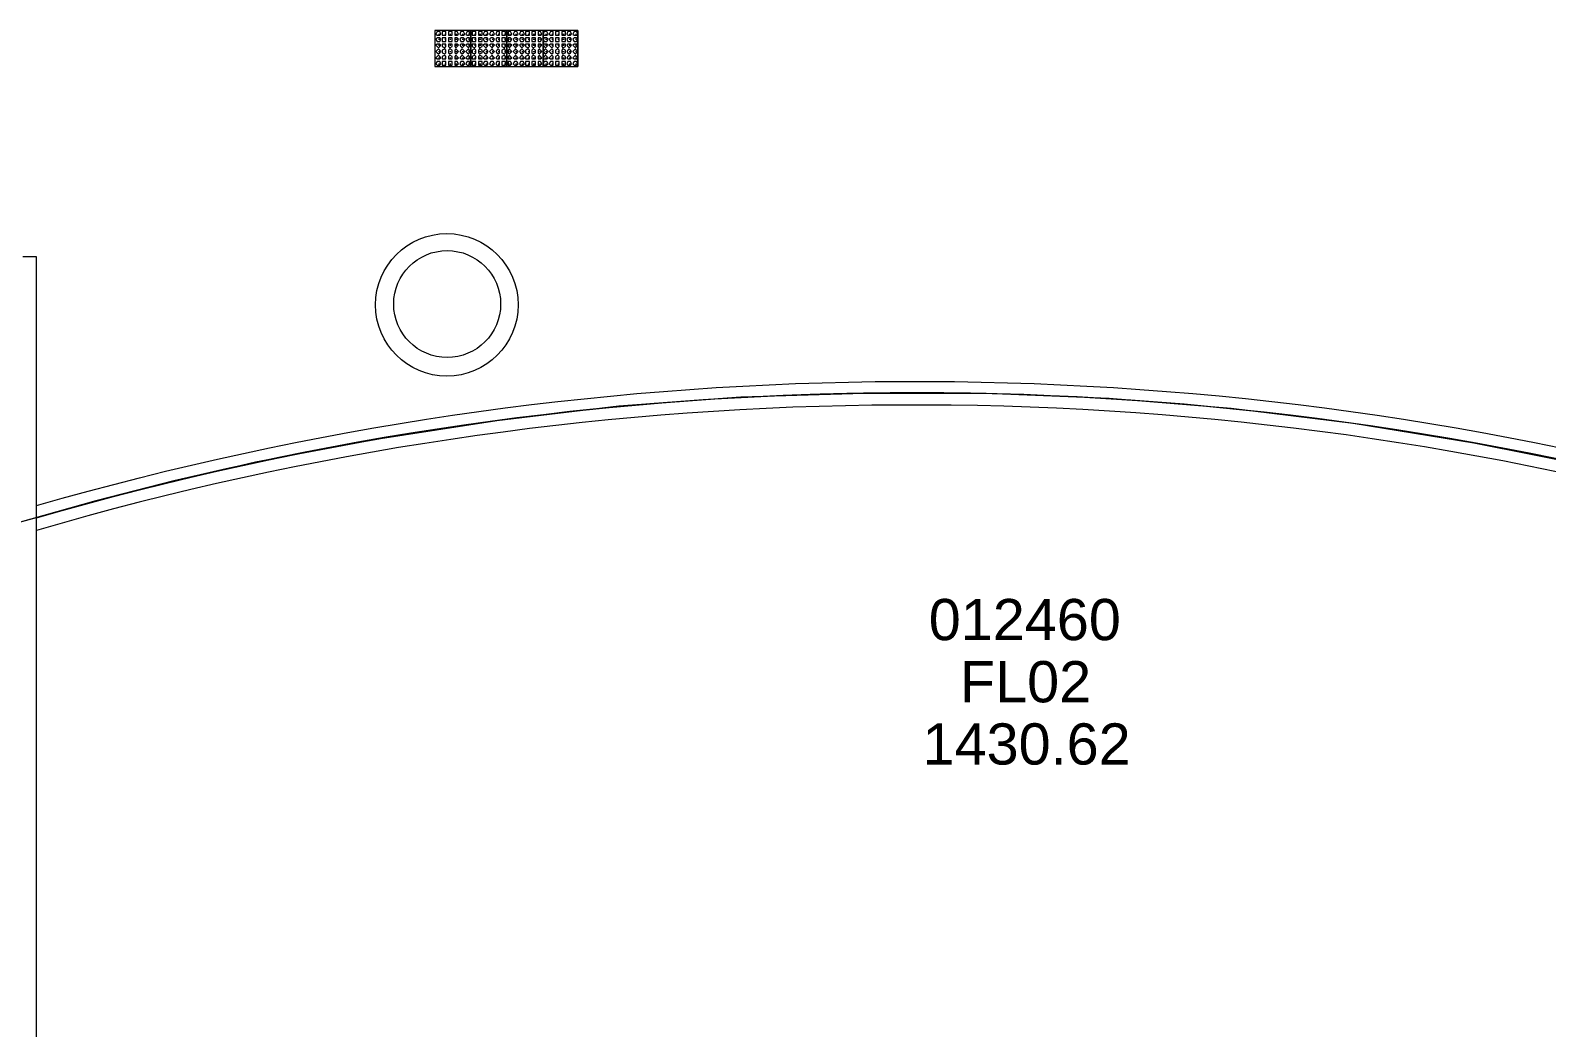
# Model space of a CAD drawing. Header units: millimetres. Extents: x -750 to 104995, y 68 to 66109.
# Drawn here: x 58159 to 70892, y 19727 to 28105 of the extents above; entities that cross this region are included whole.
import ezdxf

# ---------------------------------------------------------------- set-up
doc = ezdxf.new("R2010")
doc.units = ezdxf.units.MM
doc.layers.add('PDF_문자', color=7, linetype='Continuous')
doc.layers.add('PDF_형상', color=7, linetype='Continuous')
doc.styles.add('PDF 맑은고딕Semilight', font='Arial.ttf')

msp = doc.modelspace()

# ---------------------------------------------------------------- linework, layer by layer
at = {"layer": 'PDF_형상', "lineweight": 5}
for points in [[(62464, 28105), (62161, 28105), (61858, 28105), (61555, 28105), (61555, 27802), (61858, 27802), (62161, 27802), (62464, 27802)], [(61586, 28074), (61597, 28074)], [(61586, 28032), (61597, 28032)], [(61638, 28074), (61649, 28074)], [(61638, 28032), (61649, 28032)], [(61680, 28074), (61691, 28074)], [(61680, 28032), (61691, 28032)], [(61732, 28074), (61743, 28074)], [(61732, 28032), (61743, 28032)], [(61785, 28074), (61795, 28074)], [(61785, 28032), (61795, 28032)], [(61837, 28074), (61847, 28074)], [(61837, 28032), (61847, 28032)], [(61858, 28105), (61858, 27802), (61858, 28105)], [(61858, 28105), (61858, 27802)], [(61889, 28074), (61900, 28074)], [(61889, 28032), (61900, 28032)], [(61931, 28074), (61941, 28074)], [(61931, 28032), (61941, 28032)], [(61983, 28074), (61994, 28074)], [(61983, 28032), (61994, 28032)], [(62036, 28074), (62046, 28074)], [(62036, 28032), (62046, 28032)], [(62088, 28074), (62098, 28074)], [(62088, 28032), (62098, 28032)], [(62140, 28074), (62150, 28074)], [(62140, 28032), (62150, 28032)], [(62161, 28105), (62161, 27802), (62161, 28105)], [(62161, 28105), (62161, 27802)], [(62182, 28074), (62192, 28074)], [(62182, 28032), (62192, 28032)], [(62234, 28074), (62245, 28074)], [(62234, 28032), (62245, 28032)], [(62286, 28074), (62297, 28074)], [(62286, 28032), (62297, 28032)], [(62339, 28074), (62349, 28074)], [(62339, 28032), (62349, 28032)], [(62380, 28074), (62391, 28074)], [(62380, 28032), (62391, 28032)], [(62433, 28074), (62443, 28074)], [(62433, 28032), (62443, 28032)], [(62757, 28105), (62464, 28105), (62464, 27802), (62757, 27802)], [(62464, 28105), (62464, 27802), (62464, 28105)], [(62485, 28074), (62495, 28074)], [(62485, 28032), (62495, 28032)], [(62537, 28074), (62548, 28074)], [(62537, 28032), (62548, 28032)], [(62589, 28074), (62600, 28074)], [(62589, 28032), (62600, 28032)], [(62631, 28074), (62642, 28074)], [(62631, 28032), (62642, 28032)], [(62683, 28074), (62694, 28074)], [(62683, 28032), (62694, 28032)], [(62736, 28074), (62746, 28074)], [(62736, 28032), (62746, 28032)], [(62757, 28105), (62757, 27802), (62757, 28105)], [(61586, 27980), (61597, 27980)], [(61586, 27928), (61597, 27928)], [(61638, 27980), (61649, 27980)], [(61638, 27928), (61649, 27928)], [(61680, 27980), (61691, 27980)], [(61680, 27928), (61691, 27928)], [(61732, 27980), (61743, 27980)], [(61732, 27928), (61743, 27928)], [(61785, 27980), (61795, 27980)], [(61785, 27928), (61795, 27928)], [(61837, 27980), (61847, 27980)], [(61837, 27928), (61847, 27928)], [(61889, 27980), (61900, 27980)], [(61889, 27928), (61900, 27928)], [(61931, 27980), (61941, 27980)], [(61931, 27928), (61941, 27928)], [(61983, 27980), (61994, 27980)], [(61983, 27928), (61994, 27928)], [(62036, 27980), (62046, 27980)], [(62036, 27928), (62046, 27928)], [(62088, 27980), (62098, 27980)], [(62088, 27928), (62098, 27928)], [(62140, 27980), (62150, 27980)], [(62140, 27928), (62150, 27928)], [(62182, 27980), (62192, 27980)], [(62182, 27928), (62192, 27928)], [(62234, 27980), (62245, 27980)], [(62234, 27928), (62245, 27928)], [(62286, 27980), (62297, 27980)], [(62286, 27928), (62297, 27928)], [(62339, 27980), (62349, 27980)], [(62339, 27928), (62349, 27928)], [(62380, 27980), (62391, 27980)], [(62380, 27928), (62391, 27928)], [(62433, 27980), (62443, 27980)], [(62433, 27928), (62443, 27928)], [(62485, 27980), (62495, 27980)], [(62485, 27928), (62495, 27928)], [(62537, 27980), (62548, 27980)], [(62537, 27928), (62548, 27928)], [(62589, 27980), (62600, 27980)], [(62589, 27928), (62600, 27928)], [(62631, 27980), (62642, 27980)], [(62631, 27928), (62642, 27928)], [(62683, 27980), (62694, 27980)], [(62683, 27928), (62694, 27928)], [(62736, 27980), (62746, 27980)], [(62736, 27928), (62746, 27928)], [(61586, 27875), (61597, 27875)], [(61586, 27823), (61597, 27823)], [(61638, 27875), (61649, 27875)], [(61638, 27823), (61649, 27823)], [(61680, 27875), (61691, 27875)], [(61680, 27823), (61691, 27823)], [(61732, 27875), (61743, 27875)], [(61732, 27823), (61743, 27823)], [(61785, 27875), (61795, 27875)], [(61785, 27823), (61795, 27823)], [(61837, 27875), (61847, 27875)], [(61837, 27823), (61847, 27823)], [(61889, 27875), (61900, 27875)], [(61889, 27823), (61900, 27823)], [(61931, 27875), (61941, 27875)], [(61931, 27823), (61941, 27823)], [(61983, 27875), (61994, 27875)], [(61983, 27823), (61994, 27823)], [(62036, 27875), (62046, 27875)], [(62036, 27823), (62046, 27823)], [(62088, 27875), (62098, 27875)], [(62088, 27823), (62098, 27823)], [(62140, 27875), (62150, 27875)], [(62140, 27823), (62150, 27823)], [(62182, 27875), (62192, 27875)], [(62182, 27823), (62192, 27823)], [(62234, 27875), (62245, 27875)], [(62234, 27823), (62245, 27823)], [(62286, 27875), (62297, 27875)], [(62286, 27823), (62297, 27823)], [(62339, 27875), (62349, 27875)], [(62339, 27823), (62349, 27823)], [(62380, 27875), (62391, 27875)], [(62380, 27823), (62391, 27823)], [(62433, 27875), (62443, 27875)], [(62433, 27823), (62443, 27823)], [(62485, 27875), (62495, 27875)], [(62485, 27823), (62495, 27823)], [(62537, 27875), (62548, 27875)], [(62537, 27823), (62548, 27823)], [(62589, 27875), (62600, 27875)], [(62589, 27823), (62600, 27823)], [(62631, 27875), (62642, 27875)], [(62631, 27823), (62642, 27823)], [(62683, 27875), (62694, 27875)], [(62683, 27823), (62694, 27823)], [(62736, 27875), (62746, 27875)], [(62736, 27823), (62746, 27823)], [(61064, 16422), (62255, 16422), (62255, 17352), (61064, 17352), (61064, 16422), (58211, 16422), (58211, 16245), (57908, 16245), (57908, 16422), (58211, 16422), (58211, 26203), (58096, 26203)], [(79665, 23581), (78734, 23507), (77804, 23486), (76874, 23497), (75944, 23549), (75025, 23654), (74105, 23790), (73196, 23967), (72287, 24197), (71294, 24437), (70281, 24636), (69267, 24803), (68243, 24929), (67219, 25012), (66184, 25054), (65160, 25054), (64125, 25023), (63101, 24949), (62077, 24824), (61064, 24667), (60050, 24479), (59047, 24239), (58054, 23967)]]:
    msp.add_lwpolyline(points, dxfattribs=at)
for points in [[(61607, 28074), (61597, 28095), (61586, 28095), (61576, 28095), (61565, 28074), (61576, 28064), (61586, 28064), (61597, 28064)], [(61607, 28032), (61597, 28043), (61586, 28043), (61576, 28043), (61565, 28032), (61576, 28011), (61586, 28011), (61597, 28011)], [(61649, 28074), (61649, 28095), (61638, 28095), (61618, 28095), (61618, 28074), (61618, 28064), (61638, 28064), (61649, 28064)], [(61649, 28032), (61649, 28043), (61638, 28043), (61618, 28043), (61618, 28032), (61618, 28011), (61638, 28011), (61649, 28011)], [(61701, 28074), (61701, 28095), (61680, 28095), (61670, 28095), (61670, 28074), (61670, 28064), (61680, 28064), (61701, 28064)], [(61701, 28032), (61701, 28043), (61680, 28043), (61670, 28043), (61670, 28032), (61670, 28011), (61680, 28011), (61701, 28011)], [(61753, 28074), (61743, 28095), (61732, 28095), (61722, 28095), (61722, 28074), (61722, 28064), (61732, 28064), (61743, 28064)], [(61753, 28032), (61743, 28043), (61732, 28043), (61722, 28043), (61722, 28032), (61722, 28011), (61732, 28011), (61743, 28011)], [(61806, 28074), (61795, 28095), (61785, 28095), (61774, 28095), (61764, 28074), (61774, 28064), (61785, 28064), (61795, 28064)], [(61806, 28032), (61795, 28043), (61785, 28043), (61774, 28043), (61764, 28032), (61774, 28011), (61785, 28011), (61795, 28011)], [(61847, 28074), (61847, 28095), (61837, 28095), (61827, 28095), (61816, 28074), (61827, 28064), (61837, 28064), (61847, 28064)], [(61847, 28032), (61847, 28043), (61837, 28043), (61827, 28043), (61816, 28032), (61827, 28011), (61837, 28011), (61847, 28011)], [(61900, 28074), (61900, 28095), (61889, 28095), (61868, 28095), (61868, 28074), (61868, 28064), (61889, 28064), (61900, 28064)], [(61900, 28032), (61900, 28043), (61889, 28043), (61868, 28043), (61868, 28032), (61868, 28011), (61889, 28011), (61900, 28011)], [(61952, 28074), (61952, 28095), (61931, 28095), (61921, 28095), (61921, 28074), (61921, 28064), (61931, 28064), (61952, 28064)], [(61952, 28032), (61952, 28043), (61931, 28043), (61921, 28043), (61921, 28032), (61921, 28011), (61931, 28011), (61952, 28011)], [(62004, 28074), (61994, 28095), (61983, 28095), (61973, 28095), (61962, 28074), (61973, 28064), (61983, 28064), (61994, 28064)], [(62004, 28032), (61994, 28043), (61983, 28043), (61973, 28043), (61962, 28032), (61973, 28011), (61983, 28011), (61994, 28011)], [(62056, 28074), (62046, 28095), (62036, 28095), (62025, 28095), (62015, 28074), (62025, 28064), (62036, 28064), (62046, 28064)], [(62056, 28032), (62046, 28043), (62036, 28043), (62025, 28043), (62015, 28032), (62025, 28011), (62036, 28011), (62046, 28011)], [(62098, 28074), (62098, 28095), (62088, 28095), (62077, 28095), (62067, 28074), (62077, 28064), (62088, 28064), (62098, 28064)], [(62098, 28032), (62098, 28043), (62088, 28043), (62077, 28043), (62067, 28032), (62077, 28011), (62088, 28011), (62098, 28011)], [(62150, 28074), (62150, 28095), (62140, 28095), (62119, 28095), (62119, 28074), (62119, 28064), (62140, 28064), (62150, 28064)], [(62150, 28032), (62150, 28043), (62140, 28043), (62119, 28043), (62119, 28032), (62119, 28011), (62140, 28011), (62150, 28011)], [(62203, 28074), (62192, 28095), (62182, 28095), (62171, 28095), (62171, 28074), (62171, 28064), (62182, 28064), (62192, 28064)], [(62203, 28032), (62192, 28043), (62182, 28043), (62171, 28043), (62171, 28032), (62171, 28011), (62182, 28011), (62192, 28011)], [(62255, 28074), (62245, 28095), (62234, 28095), (62224, 28095), (62213, 28074), (62224, 28064), (62234, 28064), (62245, 28064)], [(62255, 28032), (62245, 28043), (62234, 28043), (62224, 28043), (62213, 28032), (62224, 28011), (62234, 28011), (62245, 28011)], [(62307, 28074), (62297, 28095), (62286, 28095), (62276, 28095), (62265, 28074), (62276, 28064), (62286, 28064), (62297, 28064)], [(62307, 28032), (62297, 28043), (62286, 28043), (62276, 28043), (62265, 28032), (62276, 28011), (62286, 28011), (62297, 28011)], [(62349, 28074), (62349, 28095), (62339, 28095), (62318, 28095), (62318, 28074), (62318, 28064), (62339, 28064), (62349, 28064)], [(62349, 28032), (62349, 28043), (62339, 28043), (62318, 28043), (62318, 28032), (62318, 28011), (62339, 28011), (62349, 28011)], [(62401, 28074), (62401, 28095), (62380, 28095), (62370, 28095), (62370, 28074), (62370, 28064), (62380, 28064), (62401, 28064)], [(62401, 28032), (62401, 28043), (62380, 28043), (62370, 28043), (62370, 28032), (62370, 28011), (62380, 28011), (62401, 28011)], [(62454, 28074), (62443, 28095), (62433, 28095), (62422, 28095), (62422, 28074), (62422, 28064), (62433, 28064), (62443, 28064)], [(62454, 28032), (62443, 28043), (62433, 28043), (62422, 28043), (62422, 28032), (62422, 28011), (62433, 28011), (62443, 28011)], [(62506, 28074), (62495, 28095), (62485, 28095), (62474, 28095), (62464, 28074), (62474, 28064), (62485, 28064), (62495, 28064)], [(62506, 28032), (62495, 28043), (62485, 28043), (62474, 28043), (62464, 28032), (62474, 28011), (62485, 28011), (62495, 28011)], [(62548, 28074), (62548, 28095), (62537, 28095), (62527, 28095), (62516, 28074), (62527, 28064), (62537, 28064), (62548, 28064)], [(62548, 28032), (62548, 28043), (62537, 28043), (62527, 28043), (62516, 28032), (62527, 28011), (62537, 28011), (62548, 28011)], [(62600, 28074), (62600, 28095), (62589, 28095), (62568, 28095), (62568, 28074), (62568, 28064), (62589, 28064), (62600, 28064)], [(62600, 28032), (62600, 28043), (62589, 28043), (62568, 28043), (62568, 28032), (62568, 28011), (62589, 28011), (62600, 28011)], [(62652, 28074), (62652, 28095), (62631, 28095), (62621, 28095), (62621, 28074), (62621, 28064), (62631, 28064), (62652, 28064)], [(62652, 28032), (62652, 28043), (62631, 28043), (62621, 28043), (62621, 28032), (62621, 28011), (62631, 28011), (62652, 28011)], [(62704, 28074), (62694, 28095), (62683, 28095), (62673, 28095), (62663, 28074), (62673, 28064), (62683, 28064), (62694, 28064)], [(62704, 28032), (62694, 28043), (62683, 28043), (62673, 28043), (62663, 28032), (62673, 28011), (62683, 28011), (62694, 28011)], [(62757, 28074), (62746, 28095), (62736, 28095), (62725, 28095), (62715, 28074), (62725, 28064), (62736, 28064), (62746, 28064)], [(62757, 28032), (62746, 28043), (62736, 28043), (62725, 28043), (62715, 28032), (62725, 28011), (62736, 28011), (62746, 28011)], [(61607, 27980), (61597, 27990), (61586, 27990), (61576, 27990), (61565, 27980), (61576, 27970), (61586, 27959), (61597, 27970)], [(61607, 27928), (61597, 27938), (61586, 27949), (61576, 27938), (61565, 27928), (61576, 27917), (61586, 27907), (61597, 27917)], [(61607, 27875), (61597, 27886), (61586, 27896), (61576, 27886), (61565, 27875), (61576, 27865), (61586, 27865), (61597, 27865)], [(61649, 27980), (61649, 27990), (61638, 27990), (61618, 27990), (61618, 27980), (61618, 27970), (61638, 27959), (61649, 27970)], [(61649, 27928), (61649, 27938), (61638, 27949), (61618, 27938), (61618, 27928), (61618, 27917), (61638, 27907), (61649, 27917)], [(61649, 27875), (61649, 27886), (61638, 27896), (61618, 27886), (61618, 27875), (61618, 27865), (61638, 27865), (61649, 27865)], [(61701, 27980), (61701, 27990), (61680, 27990), (61670, 27990), (61670, 27980), (61670, 27970), (61680, 27959), (61701, 27970)], [(61701, 27928), (61701, 27938), (61680, 27949), (61670, 27938), (61670, 27928), (61670, 27917), (61680, 27907), (61701, 27917)], [(61701, 27875), (61701, 27886), (61680, 27896), (61670, 27886), (61670, 27875), (61670, 27865), (61680, 27865), (61701, 27865)], [(61753, 27980), (61743, 27990), (61732, 27990), (61722, 27990), (61722, 27980), (61722, 27970), (61732, 27959), (61743, 27970)], [(61753, 27928), (61743, 27938), (61732, 27949), (61722, 27938), (61722, 27928), (61722, 27917), (61732, 27907), (61743, 27917)], [(61753, 27875), (61743, 27886), (61732, 27896), (61722, 27886), (61722, 27875), (61722, 27865), (61732, 27865), (61743, 27865)], [(61806, 27980), (61795, 27990), (61785, 27990), (61774, 27990), (61764, 27980), (61774, 27970), (61785, 27959), (61795, 27970)], [(61806, 27928), (61795, 27938), (61785, 27949), (61774, 27938), (61764, 27928), (61774, 27917), (61785, 27907), (61795, 27917)], [(61806, 27875), (61795, 27886), (61785, 27896), (61774, 27886), (61764, 27875), (61774, 27865), (61785, 27865), (61795, 27865)], [(61847, 27980), (61847, 27990), (61837, 27990), (61827, 27990), (61816, 27980), (61827, 27970), (61837, 27959), (61847, 27970)], [(61847, 27928), (61847, 27938), (61837, 27949), (61827, 27938), (61816, 27928), (61827, 27917), (61837, 27907), (61847, 27917)], [(61847, 27875), (61847, 27886), (61837, 27896), (61827, 27886), (61816, 27875), (61827, 27865), (61837, 27865), (61847, 27865)], [(61900, 27980), (61900, 27990), (61889, 27990), (61868, 27990), (61868, 27980), (61868, 27970), (61889, 27959), (61900, 27970)], [(61900, 27928), (61900, 27938), (61889, 27949), (61868, 27938), (61868, 27928), (61868, 27917), (61889, 27907), (61900, 27917)], [(61900, 27875), (61900, 27886), (61889, 27896), (61868, 27886), (61868, 27875), (61868, 27865), (61889, 27865), (61900, 27865)], [(61952, 27980), (61952, 27990), (61931, 27990), (61921, 27990), (61921, 27980), (61921, 27970), (61931, 27959), (61952, 27970)], [(61952, 27928), (61952, 27938), (61931, 27949), (61921, 27938), (61921, 27928), (61921, 27917), (61931, 27907), (61952, 27917)], [(61952, 27875), (61952, 27886), (61931, 27896), (61921, 27886), (61921, 27875), (61921, 27865), (61931, 27865), (61952, 27865)], [(62004, 27980), (61994, 27990), (61983, 27990), (61973, 27990), (61962, 27980), (61973, 27970), (61983, 27959), (61994, 27970)], [(62004, 27928), (61994, 27938), (61983, 27949), (61973, 27938), (61962, 27928), (61973, 27917), (61983, 27907), (61994, 27917)], [(62004, 27875), (61994, 27886), (61983, 27896), (61973, 27886), (61962, 27875), (61973, 27865), (61983, 27865), (61994, 27865)], [(62056, 27980), (62046, 27990), (62036, 27990), (62025, 27990), (62015, 27980), (62025, 27970), (62036, 27959), (62046, 27970)], [(62056, 27928), (62046, 27938), (62036, 27949), (62025, 27938), (62015, 27928), (62025, 27917), (62036, 27907), (62046, 27917)], [(62056, 27875), (62046, 27886), (62036, 27896), (62025, 27886), (62015, 27875), (62025, 27865), (62036, 27865), (62046, 27865)], [(62098, 27980), (62098, 27990), (62088, 27990), (62077, 27990), (62067, 27980), (62077, 27970), (62088, 27959), (62098, 27970)], [(62098, 27928), (62098, 27938), (62088, 27949), (62077, 27938), (62067, 27928), (62077, 27917), (62088, 27907), (62098, 27917)], [(62098, 27875), (62098, 27886), (62088, 27896), (62077, 27886), (62067, 27875), (62077, 27865), (62088, 27865), (62098, 27865)], [(62150, 27980), (62150, 27990), (62140, 27990), (62119, 27990), (62119, 27980), (62119, 27970), (62140, 27959), (62150, 27970)], [(62150, 27928), (62150, 27938), (62140, 27949), (62119, 27938), (62119, 27928), (62119, 27917), (62140, 27907), (62150, 27917)], [(62150, 27875), (62150, 27886), (62140, 27896), (62119, 27886), (62119, 27875), (62119, 27865), (62140, 27865), (62150, 27865)], [(62203, 27980), (62192, 27990), (62182, 27990), (62171, 27990), (62171, 27980), (62171, 27970), (62182, 27959), (62192, 27970)], [(62203, 27928), (62192, 27938), (62182, 27949), (62171, 27938), (62171, 27928), (62171, 27917), (62182, 27907), (62192, 27917)], [(62203, 27875), (62192, 27886), (62182, 27896), (62171, 27886), (62171, 27875), (62171, 27865), (62182, 27865), (62192, 27865)], [(62255, 27980), (62245, 27990), (62234, 27990), (62224, 27990), (62213, 27980), (62224, 27970), (62234, 27959), (62245, 27970)], [(62255, 27928), (62245, 27938), (62234, 27949), (62224, 27938), (62213, 27928), (62224, 27917), (62234, 27907), (62245, 27917)], [(62255, 27875), (62245, 27886), (62234, 27896), (62224, 27886), (62213, 27875), (62224, 27865), (62234, 27865), (62245, 27865)], [(62307, 27980), (62297, 27990), (62286, 27990), (62276, 27990), (62265, 27980), (62276, 27970), (62286, 27959), (62297, 27970)], [(62307, 27928), (62297, 27938), (62286, 27949), (62276, 27938), (62265, 27928), (62276, 27917), (62286, 27907), (62297, 27917)], [(62307, 27875), (62297, 27886), (62286, 27896), (62276, 27886), (62265, 27875), (62276, 27865), (62286, 27865), (62297, 27865)], [(62349, 27980), (62349, 27990), (62339, 27990), (62318, 27990), (62318, 27980), (62318, 27970), (62339, 27959), (62349, 27970)], [(62349, 27928), (62349, 27938), (62339, 27949), (62318, 27938), (62318, 27928), (62318, 27917), (62339, 27907), (62349, 27917)], [(62349, 27875), (62349, 27886), (62339, 27896), (62318, 27886), (62318, 27875), (62318, 27865), (62339, 27865), (62349, 27865)], [(62401, 27980), (62401, 27990), (62380, 27990), (62370, 27990), (62370, 27980), (62370, 27970), (62380, 27959), (62401, 27970)], [(62401, 27928), (62401, 27938), (62380, 27949), (62370, 27938), (62370, 27928), (62370, 27917), (62380, 27907), (62401, 27917)], [(62401, 27875), (62401, 27886), (62380, 27896), (62370, 27886), (62370, 27875), (62370, 27865), (62380, 27865), (62401, 27865)], [(62454, 27980), (62443, 27990), (62433, 27990), (62422, 27990), (62422, 27980), (62422, 27970), (62433, 27959), (62443, 27970)], [(62454, 27928), (62443, 27938), (62433, 27949), (62422, 27938), (62422, 27928), (62422, 27917), (62433, 27907), (62443, 27917)], [(62454, 27875), (62443, 27886), (62433, 27896), (62422, 27886), (62422, 27875), (62422, 27865), (62433, 27865), (62443, 27865)], [(62506, 27980), (62495, 27990), (62485, 27990), (62474, 27990), (62464, 27980), (62474, 27970), (62485, 27959), (62495, 27970)], [(62506, 27928), (62495, 27938), (62485, 27949), (62474, 27938), (62464, 27928), (62474, 27917), (62485, 27907), (62495, 27917)], [(62506, 27875), (62495, 27886), (62485, 27896), (62474, 27886), (62464, 27875), (62474, 27865), (62485, 27865), (62495, 27865)], [(62548, 27980), (62548, 27990), (62537, 27990), (62527, 27990), (62516, 27980), (62527, 27970), (62537, 27959), (62548, 27970)], [(62548, 27928), (62548, 27938), (62537, 27949), (62527, 27938), (62516, 27928), (62527, 27917), (62537, 27907), (62548, 27917)], [(62548, 27875), (62548, 27886), (62537, 27896), (62527, 27886), (62516, 27875), (62527, 27865), (62537, 27865), (62548, 27865)], [(62600, 27980), (62600, 27990), (62589, 27990), (62568, 27990), (62568, 27980), (62568, 27970), (62589, 27959), (62600, 27970)], [(62600, 27928), (62600, 27938), (62589, 27949), (62568, 27938), (62568, 27928), (62568, 27917), (62589, 27907), (62600, 27917)], [(62600, 27875), (62600, 27886), (62589, 27896), (62568, 27886), (62568, 27875), (62568, 27865), (62589, 27865), (62600, 27865)], [(62652, 27980), (62652, 27990), (62631, 27990), (62621, 27990), (62621, 27980), (62621, 27970), (62631, 27959), (62652, 27970)], [(62652, 27928), (62652, 27938), (62631, 27949), (62621, 27938), (62621, 27928), (62621, 27917), (62631, 27907), (62652, 27917)], [(62652, 27875), (62652, 27886), (62631, 27896), (62621, 27886), (62621, 27875), (62621, 27865), (62631, 27865), (62652, 27865)], [(62704, 27980), (62694, 27990), (62683, 27990), (62673, 27990), (62663, 27980), (62673, 27970), (62683, 27959), (62694, 27970)], [(62704, 27928), (62694, 27938), (62683, 27949), (62673, 27938), (62663, 27928), (62673, 27917), (62683, 27907), (62694, 27917)], [(62704, 27875), (62694, 27886), (62683, 27896), (62673, 27886), (62663, 27875), (62673, 27865), (62683, 27865), (62694, 27865)], [(62757, 27980), (62746, 27990), (62736, 27990), (62725, 27990), (62715, 27980), (62725, 27970), (62736, 27959), (62746, 27970)], [(62757, 27928), (62746, 27938), (62736, 27949), (62725, 27938), (62715, 27928), (62725, 27917), (62736, 27907), (62746, 27917)], [(62757, 27875), (62746, 27886), (62736, 27896), (62725, 27886), (62715, 27875), (62725, 27865), (62736, 27865), (62746, 27865)], [(61607, 27823), (61597, 27844), (61586, 27844), (61576, 27844), (61565, 27823), (61576, 27813), (61586, 27813), (61597, 27813)], [(61649, 27823), (61649, 27844), (61638, 27844), (61618, 27844), (61618, 27823), (61618, 27813), (61638, 27813), (61649, 27813)], [(61701, 27823), (61701, 27844), (61680, 27844), (61670, 27844), (61670, 27823), (61670, 27813), (61680, 27813), (61701, 27813)], [(61753, 27823), (61743, 27844), (61732, 27844), (61722, 27844), (61722, 27823), (61722, 27813), (61732, 27813), (61743, 27813)], [(61806, 27823), (61795, 27844), (61785, 27844), (61774, 27844), (61764, 27823), (61774, 27813), (61785, 27813), (61795, 27813)], [(61847, 27823), (61847, 27844), (61837, 27844), (61827, 27844), (61816, 27823), (61827, 27813), (61837, 27813), (61847, 27813)], [(61900, 27823), (61900, 27844), (61889, 27844), (61868, 27844), (61868, 27823), (61868, 27813), (61889, 27813), (61900, 27813)], [(61952, 27823), (61952, 27844), (61931, 27844), (61921, 27844), (61921, 27823), (61921, 27813), (61931, 27813), (61952, 27813)], [(62004, 27823), (61994, 27844), (61983, 27844), (61973, 27844), (61962, 27823), (61973, 27813), (61983, 27813), (61994, 27813)], [(62056, 27823), (62046, 27844), (62036, 27844), (62025, 27844), (62015, 27823), (62025, 27813), (62036, 27813), (62046, 27813)], [(62098, 27823), (62098, 27844), (62088, 27844), (62077, 27844), (62067, 27823), (62077, 27813), (62088, 27813), (62098, 27813)], [(62150, 27823), (62150, 27844), (62140, 27844), (62119, 27844), (62119, 27823), (62119, 27813), (62140, 27813), (62150, 27813)], [(62203, 27823), (62192, 27844), (62182, 27844), (62171, 27844), (62171, 27823), (62171, 27813), (62182, 27813), (62192, 27813)], [(62255, 27823), (62245, 27844), (62234, 27844), (62224, 27844), (62213, 27823), (62224, 27813), (62234, 27813), (62245, 27813)], [(62307, 27823), (62297, 27844), (62286, 27844), (62276, 27844), (62265, 27823), (62276, 27813), (62286, 27813), (62297, 27813)], [(62349, 27823), (62349, 27844), (62339, 27844), (62318, 27844), (62318, 27823), (62318, 27813), (62339, 27813), (62349, 27813)], [(62401, 27823), (62401, 27844), (62380, 27844), (62370, 27844), (62370, 27823), (62370, 27813), (62380, 27813), (62401, 27813)], [(62454, 27823), (62443, 27844), (62433, 27844), (62422, 27844), (62422, 27823), (62422, 27813), (62433, 27813), (62443, 27813)], [(62506, 27823), (62495, 27844), (62485, 27844), (62474, 27844), (62464, 27823), (62474, 27813), (62485, 27813), (62495, 27813)], [(62548, 27823), (62548, 27844), (62537, 27844), (62527, 27844), (62516, 27823), (62527, 27813), (62537, 27813), (62548, 27813)], [(62600, 27823), (62600, 27844), (62589, 27844), (62568, 27844), (62568, 27823), (62568, 27813), (62589, 27813), (62600, 27813)], [(62652, 27823), (62652, 27844), (62631, 27844), (62621, 27844), (62621, 27823), (62621, 27813), (62631, 27813), (62652, 27813)], [(62704, 27823), (62694, 27844), (62683, 27844), (62673, 27844), (62663, 27823), (62673, 27813), (62683, 27813), (62694, 27813)], [(62757, 27823), (62746, 27844), (62736, 27844), (62725, 27844), (62715, 27823), (62725, 27813), (62736, 27813), (62746, 27813)]]:
    msp.add_lwpolyline(points, close=True, dxfattribs=at)
for points in [[(58211, 24009, -0.135987), (72287, 24197, 0.137042), (58054, 23967), (58054, 26151), (11050, 26151)], [(58211, 24113, -0.135008), (72318, 24291), (73196, 24072), (74084, 23894), (74983, 23758), (75892, 23654), (76791, 23601), (77700, 23581), (78609, 23601), (79518, 23664)]]:
    msp.add_lwpolyline(points, format="xyb", dxfattribs=at)
for centre, radius in [((61656, 25799), 599), ((61659, 25806), 449)]:
    msp.add_circle(centre, radius, dxfattribs=at)
msp.add_arc((65577, -1330), 26288, 75.2597, 106.2738, dxfattribs=at)

# ---------------------------------------------------------------- texts
at = {"layer": 'PDF_문자', "char_height": 346.1, "attachment_point": 4, "style": 'PDF 맑은고딕Semilight'}
for s, insert in [('012460', (65703, 23153)), ('FL02', (65965, 22631)), ('1430.62', (65651, 22108))]:
    msp.add_mtext(s, dxfattribs=dict(at, insert=insert))

doc.saveas('drawing.dxf')
